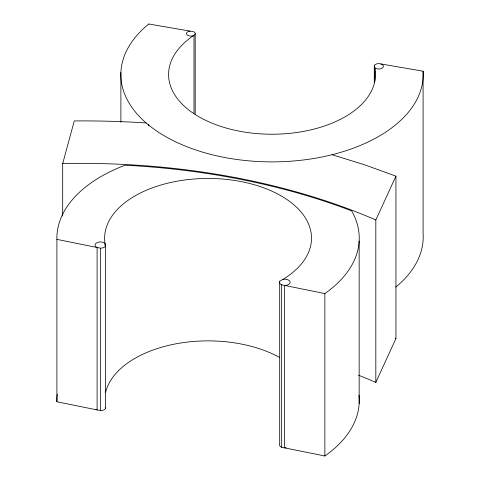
<?xml version="1.0" encoding="UTF-8"?>
<svg xmlns="http://www.w3.org/2000/svg" width="480" height="480" viewBox="0 0 480 480"><rect width="100%" height="100%" fill="white"/><g stroke="black" fill="none" stroke-linecap="round" stroke-linejoin="round"><path stroke-width="0.72" d="M62.682 216.036L62.682 163.644L74.268 120.948A561.096 324.012 -0.1 0 1 146.19 122.964A151.176 87.288 0 0 0 332.07 154.704L364.908 164.91L395.94 176.136L395.94 338.55L375.822 382.392A488.256 281.892 0 0 0 358.47 375.198M375.822 382.392L375.822 219.972L395.94 176.136M286.206 447.714A5.388 3.114 0 0 1 284.43 447.822L284.43 285.402A5.388 3.114 0 0 0 290.106 281.856A5.388 3.114 0 0 0 282.942 279.372L279.696 281.25L279.696 443.67A5.388 3.114 0 0 0 281.676 447.264L324.864 456A151.176 87.282 0 0 0 358.932 394.998M148.74 24L193.86 31.764A4.356 2.514 0 0 1 193.296 35.652A4.356 2.514 0 0 1 186.816 34.542A4.356 2.514 0 0 1 190.032 31.104M395.742 287.142A151.176 87.348 0 0 0 423.096 233.622L423.096 71.208L379.014 63.624A4.668 2.694 0 0 0 374.28 65.496L374.28 82.71M105.534 246.066L105.534 408.486A5.388 3.114 0 0 1 100.392 410.586L56.898 401.784L56.898 239.37L100.392 248.166A5.388 3.114 0 0 0 105.534 246.066L105.03 243.426A103.44 59.718 0 0 1 242.226 181.8A103.44 59.718 0 0 1 282.942 279.372M279.696 281.25A5.388 3.114 0 0 0 281.676 284.844L324.864 293.58L324.864 456M395.178 338.256L395.94 338.55M374.28 65.496L374.802 67.77L374.802 81.246M105.534 408.486L105.354 407.658M359.16 241.044L359.16 403.464M281.676 284.844L281.676 447.264M195.192 33.66L195.192 114.144M193.992 113.154L193.992 35.31A103.44 59.718 0 0 0 241.314 131.538A103.44 59.718 0 0 0 374.802 67.77A4.668 2.694 0 0 0 382.122 68.166A4.668 2.694 0 0 0 381.042 63.972M148.74 124.296L148.74 125.79M120.888 72.426L120.888 122.34M105.03 245.676L105.03 243.426A5.388 3.114 0 0 0 96.852 242.736A5.388 3.114 0 0 0 97.104 247.506L97.104 409.92A5.388 3.114 0 0 1 95.958 409.206M100.392 248.166L100.392 410.586M56.898 401.784A151.176 87.282 0 0 1 57.3 394.146M105.51 392.79A103.44 59.718 0 0 1 173.754 344.25A103.44 59.718 0 0 1 279.6 357.45M324.864 293.58A151.176 87.282 0 0 0 351.654 210.864A488.256 281.892 0 0 0 125.058 165.222A151.176 87.282 0 0 0 56.898 239.37M423.096 71.208A151.176 87.348 0 0 1 332.07 154.704M146.214 123.018A151.176 87.348 0 0 1 148.716 24.054M62.682 163.644A488.256 281.892 0 0 1 375.822 219.972"/></g></svg>
